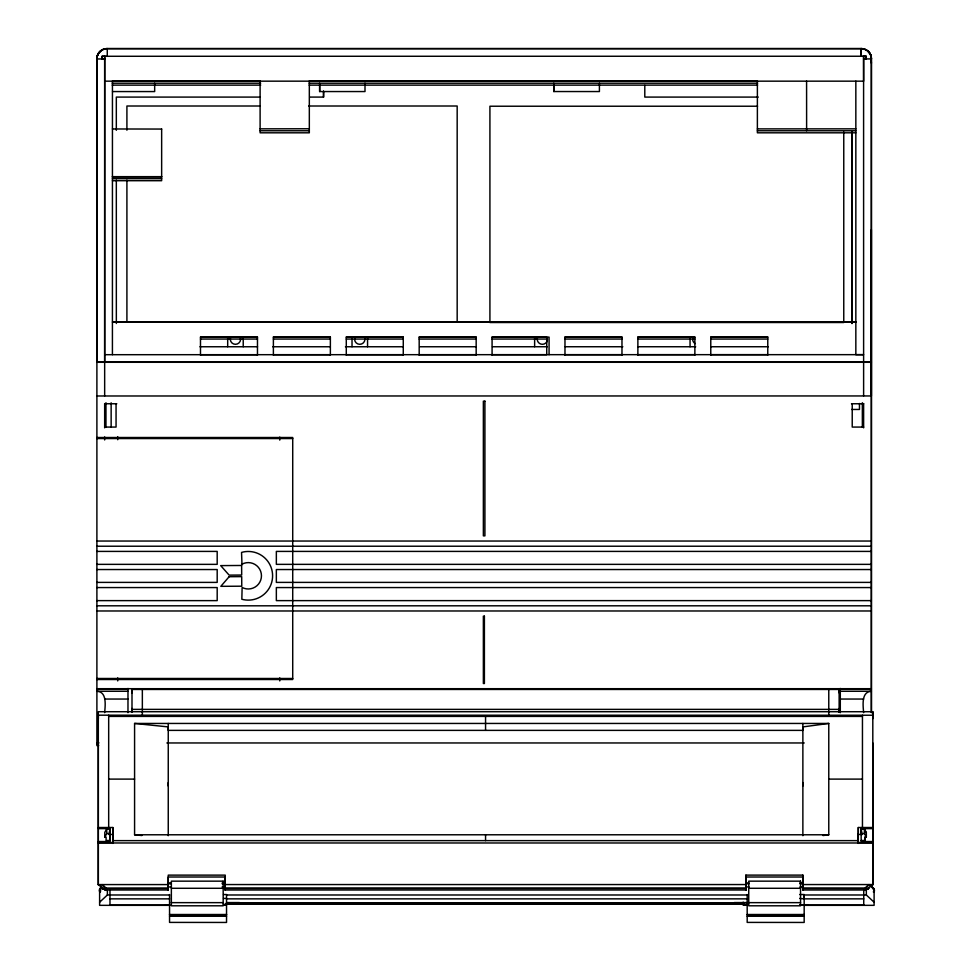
<?xml version="1.0" encoding="UTF-8"?>
<svg xmlns="http://www.w3.org/2000/svg" width="971" height="971" viewBox="0 0 971 971"><rect width="100%" height="100%" fill="white"/><g stroke="black" fill="none" stroke-linecap="round" stroke-linejoin="round"><path stroke-width="1.46" d="M104.662 395.974L104.686 56.282L104.686 58.952L102.089 58.964L102.089 56.282L866.193 56.245L866.193 58.928L863.595 58.915L871.375 58.928L871.278 57.58A10.802 10.511 0 0 0 869.227 52.628L867.321 50.71A10.183 9.916 0 0 0 861.01 48.574L861.01 56.245L861.046 48.574M104.662 362.292L104.686 58.964L96.906 58.964L96.894 362.292L871.388 362.292M98.314 884.763L102.198 884.763L106.082 888.489L106.082 890.443L98.314 884.763L98.314 742.961M108.679 827.51L108.679 715.239M112.818 843.192L112.818 827.51L98.314 827.51M131.995 711.901L131.995 688.633L131.995 692.869M141.9 835.533L134.581 834.781L134.581 723.444L828.773 723.444L828.773 834.781L823.02 835.546M142.349 715.239L142.349 711.719M168.129 887.36L168.129 890.383L168.129 883.756L171.127 883.756M102.198 884.581L106.082 888.283L168.25 888.283L168.25 885.71M168.25 884.787L168.25 875.126L225.236 875.126L225.236 884.86M168.25 835.691L168.25 726.903L134.581 723.444M225.236 885.71L225.236 888.247L745.886 888.259L745.886 885.71M364.999 83.203L364.999 91.553L319.653 91.553L319.665 85.63M309.931 97.088L323.549 97.088L323.549 91.213M485.561 840.631L485.561 834.781M485.561 716.416L485.561 730.374M599.41 83.203L599.41 91.553L553.81 91.541L553.81 85.63M745.886 884.897L745.886 875.114L802.871 875.114L803.005 889.994L865.04 889.994M802.871 885.71L802.871 888.247L865.04 888.259L868.924 884.557M802.871 884.909L802.871 875.114M802.871 835.691L802.871 726.903L828.773 723.444M804.17 904.717L799.667 904.887M863.741 898.855L804.17 898.855L804.17 894.983L866.338 894.983L874.106 902.229M804.17 898.855L799.667 898.418M828.773 715.239L828.773 711.719M839.138 711.901L839.138 688.633L839.138 692.869M858.048 842.852L858.048 834.368L858.048 841.299M858.303 843.192L858.303 827.51L872.808 827.51M872.808 828.627L861.156 828.627L861.156 841.541L872.808 841.541M862.454 827.51L862.454 715.239M861.156 840.498L865.04 840.498L865.04 837.099L866.338 837.099L866.338 832.414L864.396 828.87L861.156 828.87L861.156 833.567L864.396 833.567L866.338 837.099M866.193 58.928L866.193 56.245L862.928 56.245M871.388 229.593L871.388 395.95L96.894 395.986M168.25 884.581L98.314 884.581L98.314 711.719L872.808 711.719L872.808 884.557L802.871 884.557M863.62 712.653C863.146 706.16 860.925 691.643 871.388 691.279L840.303 691.279M109.286 833.009L109.978 828.627L98.314 828.627M106.737 828.87L104.795 832.414L104.795 837.099L106.094 837.099L106.094 840.498L109.978 840.498L109.978 828.87L106.737 828.87L106.737 833.567L104.795 837.099M99.054 52.652L98.302 53.781A10.875 10.584 0.8 0 0 96.906 58.964L97.003 57.617A10.802 10.511 0 0 1 99.054 52.665L100.96 50.747A10.183 9.916 0 0 1 107.271 48.599L107.271 56.282M101.554 887.106L99.612 888.914L99.612 905.336L169.549 905.336M99.612 902.229L107.38 894.983L169.549 894.983M872.808 884.763L865.04 890.443L865.04 889.266L868.632 888.489L865.04 890.371L865.04 888.429L868.924 884.763L872.808 884.763L872.808 742.961M865.04 890.273L868.632 888.489L803.005 888.429L803.005 890.31M866.241 889.533L868.632 888.489L865.04 889.873M100.401 888.756C97.61 889.994 101.397 895.553 100.401 888.756L101.749 888.647M98.908 742.827L96.894 743.082A2.585 2.585 0 0 0 97.391 744.611M96.894 745.679L96.894 58.333A10.098 9.783 0 0 1 106.992 48.55L861.277 48.55A10.098 9.783 0 0 1 871.388 58.333L871.388 712.69M96.894 58.466A10.098 9.783 0 0 1 106.992 48.684L861.277 48.684A10.098 9.783 0 0 1 871.388 58.466M105.354 56.282L102.089 56.282L102.089 58.964M104.662 81.163L863.62 81.163L863.595 56.282L863.62 395.937M112.442 81.212L260.107 81.212M309.324 81.212L757.38 81.212M112.235 83.203L260.701 83.203M309.166 83.203L757.574 83.203M112.235 85.132L260.701 85.132M309.166 85.132L757.574 85.12M112.551 91.565L154.668 91.565L154.668 83.203M260.022 97.088L116.326 97.088L116.326 130.296M758.242 97.088L644.793 97.088L644.793 85.327M260.228 106.009L126.91 106.009L126.91 130.211M308.705 106.009L457.171 106.009L457.171 322.299M757.562 106.227L489.918 106.227L489.918 322.518L843.763 322.518L843.763 131.935M260.107 128.84L309.324 128.755M757.38 128.888L855.839 128.84M112.442 128.973L161.647 129.058M260.107 130.769L309.324 130.769M757.38 130.769L855.839 130.769M855.839 132.809L757.38 132.809L757.38 81.079M112.442 176.661L161.647 176.661M112.442 176.783L161.647 176.734M112.442 178.664L161.647 178.664M112.442 180.703L161.647 180.703L161.647 128.973M855.839 321.996L112.418 322.069L855.839 322.129M200.487 355.143L200.487 337.071L257.473 337.071L257.473 355.143M200.487 337.192L257.473 337.119M273.385 337.168L330.371 337.119M346.283 337.168L403.268 337.119M419.181 337.168L476.166 337.119M492.079 337.168L549.076 337.119L549.076 354.682M564.976 337.119L621.974 337.168M637.874 337.119L694.872 337.168M710.772 337.168L767.77 337.119M200.487 339.049L257.473 339.049M273.385 339.049L330.371 339.049M346.283 339.049L403.268 339.049M419.181 339.049L476.166 339.049M492.079 339.049L547.571 339.049M564.976 339.049L621.974 339.049M637.874 339.049L694.872 339.049M710.772 339.049L767.77 339.049M199.941 346.756L257.533 346.756M272.693 346.756L330.286 346.756M345.445 346.756L403.05 346.756M419.715 346.756L475.802 346.756M492.479 346.756L547.353 346.744M565.231 346.744L622.836 346.744M637.996 346.744L695.697 346.756M710.748 346.744L768.34 346.744M104.662 354.694L863.62 354.658L855.839 354.682L855.839 81.163M200.487 354.731L257.473 354.731M273.385 354.718L330.371 354.718M346.283 354.718L403.268 354.718M419.181 354.718L476.166 354.718M492.079 354.706L546.734 354.706L546.734 337.034L492.079 337.034L492.079 355.143M564.976 354.706L621.974 354.706M637.874 354.694L694.872 354.694M710.772 354.694L767.77 354.694M96.894 362.025L871.388 362.025M104.662 403.754L116.787 403.754M851.494 403.754L863.62 403.754M851.737 409.459L859.469 409.459L859.469 403.475M104.662 427.07L116.059 427.07L116.059 403.754M863.62 427.07L852.222 427.07L852.222 403.754M96.894 437.508L292.72 437.508L292.72 679.518L96.894 679.518M96.894 438.552L292.72 438.552M96.894 541.041L871.388 541.041M96.894 546.224L871.388 546.224M96.894 551.407L217.188 551.407L217.188 564.357L96.894 564.357M871.388 551.407L276.347 551.407L276.347 564.357L871.388 564.357M96.894 569.54L217.188 569.54L217.188 582.394L96.894 582.394M871.388 569.54L276.347 569.54L276.347 582.394L871.388 582.394M96.894 587.564L217.188 587.564L217.188 600.624L96.894 600.624M871.388 587.564L276.347 587.564L276.347 600.624L871.388 600.624M96.894 605.807L871.388 605.807M96.894 610.977L871.388 610.977M96.894 678.486L292.72 678.486M96.894 688.694L871.388 688.694M96.894 689.337L127.978 689.337M131.995 689.459L839.138 689.459M840.303 689.337L871.388 689.337M127.978 691.279L96.894 691.279C107.356 691.643 105.135 706.16 104.662 712.653M104.662 699.047L127.978 699.047M840.303 699.047L863.62 699.047M131.995 709.376L839.138 709.376M98.314 715.19L98.314 718.698L98.314 715.19L872.808 715.239M108.679 716.404L862.454 716.416M166.878 742.961L804.243 742.961M108.679 779.106L134.581 779.106M828.773 779.106L862.454 779.106M865.04 832.414L866.338 832.414M106.737 833.567L109.978 833.567M108.679 834.441L112.818 834.441M862.454 834.441L858.303 834.441L858.303 827.51M134.581 834.781L828.773 834.781M112.818 840.631L858.303 840.631L858.303 843.411M98.314 841.541L109.978 841.541L109.978 828.627M98.314 842.512L112.818 842.512M858.303 842.512L872.808 842.512M98.314 842.974L872.808 842.986M745.886 877.007L802.871 877.007M168.25 882.882L171.248 882.882M222.238 882.882L225.236 882.882M745.886 882.882L748.884 882.882M799.873 882.882L802.871 882.882M222.116 883.756L225.114 883.756M749.017 883.744L746.019 883.744L746.019 890.371L746.019 888.429L225.114 888.429L225.114 890.298M800.007 883.744L803.005 883.744M225.236 884.557L745.886 884.557M168.129 886.96L171.127 886.96M222.116 886.96L225.114 886.96M746.019 886.948L749.017 886.948M800.007 886.948L803.005 886.948M171.357 888.283L223.172 888.283M748.738 888.283L800.541 888.283M168.129 888.429L102.501 888.489L106.082 890.055M106.094 889.994L168.129 889.994M746.019 889.994L225.114 889.994L225.236 877.007L168.25 877.007L168.25 888.283M223.536 894.534L226.534 894.534L226.534 922.45L169.549 922.401L169.549 894.534M799.667 894.534L804.17 894.534L804.17 922.45L747.185 922.401L747.185 894.534M226.534 894.983L747.185 894.983M223.536 898.418L226.534 898.418M109.978 898.855L169.549 898.855M226.534 898.855L747.185 898.855M171.357 902.642L223.172 902.642M226.534 902.569L239.497 902.569M734.258 902.569L747.185 902.569M748.738 902.642L800.541 902.642M226.534 902.739L747.185 902.739M225.236 903.952L743.932 903.952M225.236 904.159L743.932 904.159M169.549 904.717L165.556 905.057L169.549 905.057M223.536 904.717L226.534 904.717M743.191 904.717L747.185 904.717M799.667 904.717L808.151 904.717L804.17 905.057M223.536 904.887L226.534 904.887M747.185 905.057L743.191 905.057L743.191 902.132M109.978 905.166L169.549 905.166M804.17 905.166L863.741 905.166M804.17 905.336L874.106 905.336L874.106 888.914L870.222 885.297M169.549 914.536L226.534 914.536M747.185 914.536L804.17 914.536M169.549 914.706L226.534 914.706M747.185 914.706L804.17 914.706M169.549 916.26L226.534 916.26M747.185 916.26L804.17 916.26M872.723 888.696C874.871 887.797 874.992 892.822 873.317 891.851M106.082 889.873L102.501 888.489L106.082 889.266L106.082 888.489M104.892 889.533L102.501 888.489L106.082 890.273M870.489 885.734L873.754 888.805L873.754 891.912M870.247 885.698L873.317 888.756M869.227 52.616L869.98 53.745A10.875 10.584 -0.8 0 1 871.363 58.928M861.156 828.627L861.847 833.009M872.808 711.719L872.808 718.71M871.412 712.119L871.412 58.466A9.055 8.824 0 0 0 867.673 51.329M866.338 889.06L866.338 894.983M865.04 836.978L865.04 840.498M864.396 828.87L864.396 833.567M863.741 890.541L863.741 905.336M863.62 403.548L863.62 427.835M862.345 402.722L862.357 427.022M840.303 688.451L840.303 712.69M839.138 708.429L839.138 712.398M828.773 688.997L828.773 712.156M806.585 81.163L806.622 130.769M802.871 723.444L802.871 730.374L168.25 730.374L168.25 723.444M802.871 782.577L802.871 786.037M767.77 355.143L767.77 337.034L710.772 337.034L710.772 355.143M745.886 875.114L745.886 888.259M694.872 355.143L694.872 337.034L637.874 337.034L637.874 355.143M690.053 338.284L690.053 346.756M621.974 355.143L621.974 337.034L564.976 337.034L564.976 355.143M553.81 83.19L553.81 91.541M534.633 338.272L534.633 346.744M476.166 355.143L476.166 337.034L419.181 337.034L419.181 355.143M403.268 355.143L403.268 337.034L346.283 337.034L346.283 355.143M367.56 338.284L367.56 346.756M352.024 338.284L352.024 346.756M330.371 355.143L330.371 337.034L273.385 337.034L273.385 355.143M323.549 91.286L323.549 97.088M319.653 83.203L319.653 91.553M309.324 81.079L309.324 132.809L260.107 132.809L260.107 81.079M279.757 437.084L279.757 440.106M279.757 677.892L279.757 680.926M243.223 338.284L243.223 346.756M227.687 338.284L227.687 346.756M168.25 782.577L168.25 786.037M142.349 688.997L142.349 712.156M131.995 708.429L131.995 712.386M127.978 688.451L127.978 712.69M126.91 180.121L126.91 322.299M117.709 436.695L117.709 439.729M117.709 677.892L117.709 680.926M116.326 180.096L116.35 323.489M112.818 827.51L112.818 843.411M112.442 81.079L112.418 354.682M111.143 402.783L111.143 427.022M109.978 890.541L109.978 905.336M107.38 890.541L107.38 894.983M105.96 402.722L105.96 427.143M104.662 403.572L104.662 427.835M104.662 436.926L104.662 439.96M99.964 888.805L99.964 891.912M695.212 343.625A5.183 5.183 0 0 1 692.808 337.799M240.444 337.799A5.183 5.183 0 0 1 235.443 344.317A5.183 5.183 0 0 1 230.443 337.799M547.389 340.469A5.183 5.183 0 0 1 541.053 344.135A5.183 5.183 0 0 1 537.388 337.787M364.78 337.799A5.183 5.183 0 0 1 359.78 344.317A5.183 5.183 0 0 1 354.767 337.799M98.678 745.546A2.585 2.585 0 0 1 97.962 745.182M96.894 58.491A9.042 8.824 0 0 1 97.343 55.772M98.629 53.308A9.042 8.824 0 0 1 100.632 51.354M96.894 63.273A9.042 8.824 0 0 1 97.343 60.542M870.963 60.505A9.042 8.824 0 0 1 871.412 63.236M852.016 131.801L852.004 323.477L852.016 131.801M229.144 576.713L220.83 586.326L241.767 586.193L241.706 576.628L229.144 576.713M101.676 887.057L99.697 888.866L101.603 887.093M241.973 564.2L241.548 552.426L243.357 551.965A24.336 24.336 0 0 1 272.596 575.645A24.336 24.336 0 0 1 243.66 599.69L241.84 599.253L242.119 587.467A13.193 13.193 0 0 0 261.454 575.706A13.193 13.193 0 0 0 241.973 564.2M241.633 565.474L220.696 565.608L229.132 575.123L241.694 575.038L241.633 565.474M484.917 401.169L483.364 401.169L483.364 535.858L484.917 535.858L484.917 401.169M484.395 616.16L483.364 616.16L483.364 683.511L484.395 683.511L484.395 616.16M223.172 881.158L171.357 881.158L171.357 905.797L223.172 905.797L223.172 881.158M800.541 881.158L748.738 881.158L748.738 905.797L800.541 905.797L800.541 881.158M874.106 888.914L870.125 885.273L874.021 888.866"/></g></svg>
